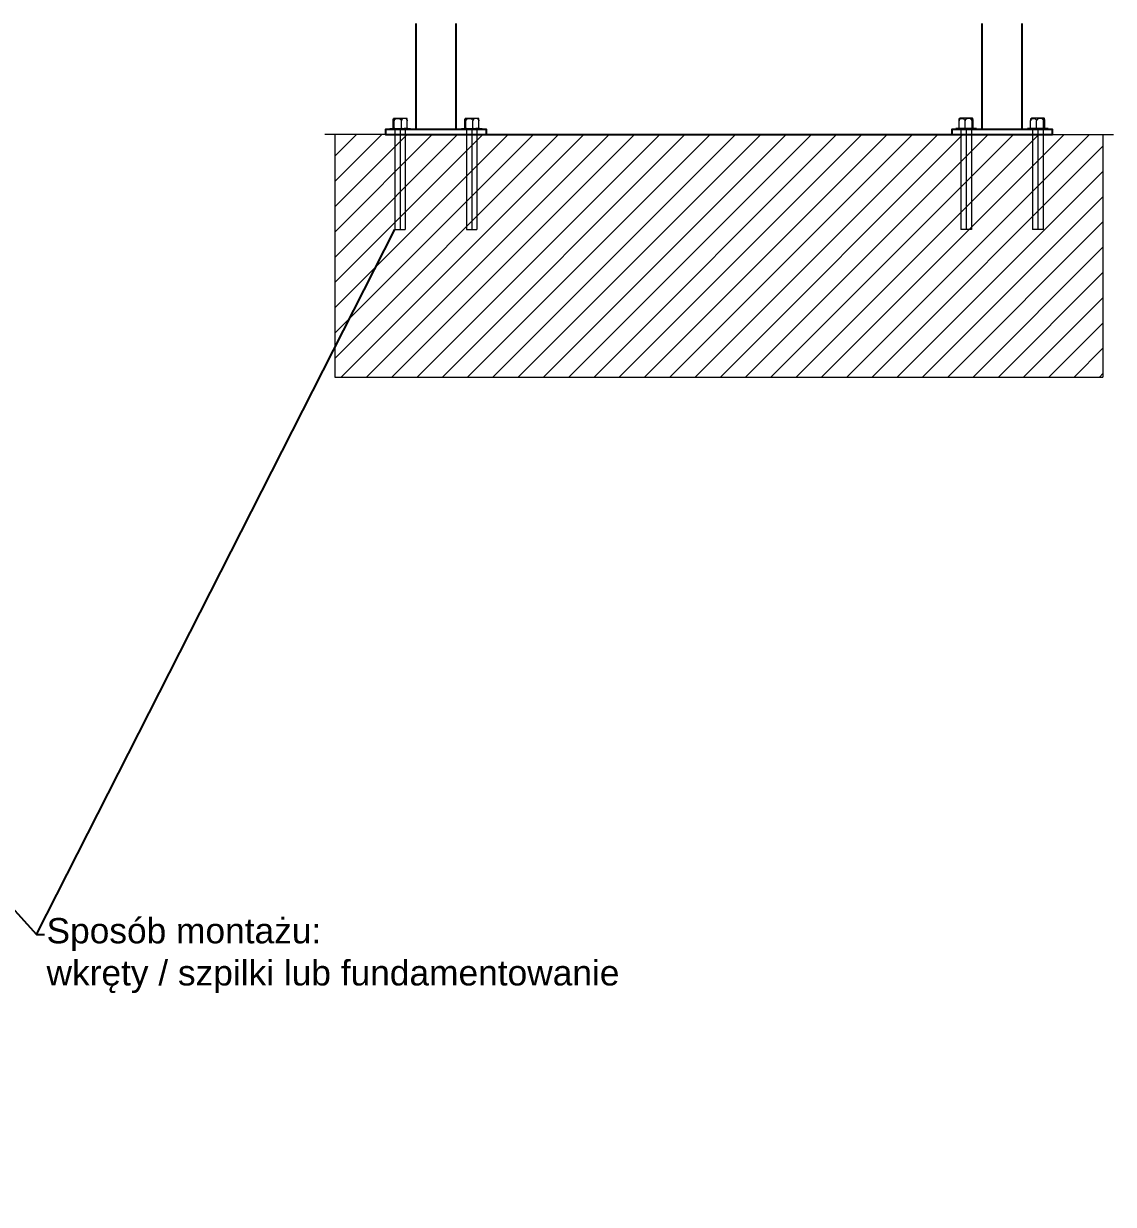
# Model space of a CAD drawing. Header units: millimetres. Extents: x 14997 to 18731, y 13743 to 19226.
# Drawn here: x 16292 to 17370, y 14587 to 15755 of the extents above; entities that cross this region are included whole.
import ezdxf
from ezdxf import colors
from ezdxf.entities.mleader import LeaderData, LeaderLine
from ezdxf.math import Vec2, Vec3

# ---------------------------------------------------------------- set-up
doc = ezdxf.new("R2010")
doc.units = ezdxf.units.MM
doc.header["$LTSCALE"] = 3
doc.layers.add('DomyÅ›lny', color=7, linetype='Continuous')
doc.layers.add('Krawędzie widoczneARTUR', color=7, linetype='Continuous', lineweight=50)
doc.layers.add('stal', color=7, linetype='Continuous', lineweight=20)
doc.styles.get("Standard").update_dxf_attribs({"font": 'arial.ttf'})

msp = doc.modelspace()

# ---------------------------------------------------------------- hatches: boundary and pattern name
at = {"lineweight": 9}
h = msp.add_hatch(dxfattribs=at)
h.set_pattern_fill('JIS_WOOD', color=256, scale=25)
h.set_pattern_definition([(45, (14208.463, 13682.062), (-12.5, 12.5), [])])
h.paths.add_polyline_path([(17165, 15645.1), (17150.3, 15645.1), (16810.3, 15645.1), (16795.6, 15645.1), (16795.6, 15645), (16785.3, 15645.1), (16785.3, 15645.1), (16730.3, 15645.1), (16600.3, 15645.1), (16600.3, 15405.1), (17360.3, 15405.1), (17360.3, 15645.1), (17230.3, 15645.1), (17175.3, 15645.1), (17175.3, 15645.1), (17165, 15645)])

# ---------------------------------------------------------------- linework, layer by layer
for p, q in [((16730.3, 15645.1), (16590.3, 15645.1)), ((16600.2, 15645.1), (16600.2, 15405.1)), ((16730.3, 15645.1), (16650.3, 15645.1)), ((16810.3, 15645.1), (16730.3, 15645.1)), ((16810.3, 15645.1), (17150.3, 15645.1)), ((17140.3, 15645.1), (17220.3, 15645.1)), ((17220.3, 15645.1), (17370.3, 15645.1)), ((17230.3, 15645.1), (17310.3, 15645.1)), ((17360, 15645.1), (17360, 15405.1)), ((16600.2, 15405.1), (17360, 15405.1))]:
    msp.add_line(p, q, dxfattribs=at)
for p, q in [((16750.2, 15645.1), (17210.4, 15645.1)), ((16304.9, 14853.8), (16659.6, 15551.1))]:
    msp.add_line(p, q)
at = {"layer": 'DomyÅ›lny'}
for p, q in [((16680.3, 15754.8), (16680.3, 15650.1)), ((16720.2, 15650.1), (16720.2, 15754.8)), ((17240.2, 15754.8), (17240.2, 15650.1)), ((17280.1, 15650.1), (17280.1, 15754.8))]:
    msp.add_line(p, q, dxfattribs=at)
for points in [[(16745.2, 15650.1, 0), (16655.4, 15650.1, 0), (16653.9, 15650.1, 0), (16652.5, 15650.1, 0), (16651.8, 15650.1, 0), (16651.1, 15650.1, 0), (16650.3, 15650.1, 0), (16650.3, 15645.1, 0), (16651.1, 15645.1, 0), (16651.8, 15645.1, 0), (16652.5, 15645.1, 0), (16653.9, 15645.1, 0), (16655.4, 15645.1, 0), (16745.2, 15645.1, 0), (16746.2, 15645.1, 0), (16747.7, 15645.1, 0), (16748.8, 15645.1, 0), (16749.5, 15645.1, 0), (16750.2, 15645.1, 0), (16750.2, 15650.1, 0), (16749.5, 15650.1, 0), (16748.8, 15650.1, 0), (16747.7, 15650.1, 0), (16746.2, 15650.1, 0)], [(17305.2, 15650.1, 0), (17215, 15650.1, 0), (17214, 15650.1, 0), (17212.5, 15650.1, 0), (17211.8, 15650.1, 0), (17210.7, 15650.1, 0), (17210.4, 15650.1, 0), (17210.4, 15645.1, 0), (17210.7, 15645.1, 0), (17211.8, 15645.1, 0), (17212.5, 15645.1, 0), (17214, 15645.1, 0), (17215, 15645.1, 0), (17305.2, 15645.1, 0), (17306.6, 15645.1, 0), (17307.7, 15645.1, 0), (17308.8, 15645.1, 0), (17309.5, 15645.1, 0), (17309.9, 15645.1, 0), (17310.2, 15645.1, 0), (17310.2, 15650.1, 0), (17309.9, 15650.1, 0), (17309.5, 15650.1, 0), (17308.8, 15650.1, 0), (17307.7, 15650.1, 0), (17306.6, 15650.1, 0)]]:
    msp.add_polyline3d(points, close=True, dxfattribs=at)
at = {"layer": 'Krawędzie widoczneARTUR', "lineweight": 9}
for p, q in [((16657.8, 15651.8), (16657.8, 15658.8)), ((16658.5, 15661.3), (16670.5, 15661.3)), ((16658.9, 15651.8), (16658.9, 15658.8)), ((16665.9, 15651.8), (16665.9, 15658.8)), ((16670.5, 15661.3), (16671, 15661.3)), ((16671.8, 15651.8), (16671.8, 15658.8)), ((16728.6, 15651.8), (16728.6, 15658.8)), ((16729.4, 15661.3), (16741.3, 15661.3)), ((16729.7, 15651.8), (16729.7, 15658.8)), ((16736.7, 15651.8), (16736.7, 15658.8)), ((16741.3, 15661.3), (16741.9, 15661.3)), ((16742.7, 15651.8), (16742.7, 15658.8)), ((17217.6, 15651.8), (17217.6, 15658.8)), ((17218.9, 15661.3), (17218.3, 15661.3)), ((17230.8, 15661.3), (17218.9, 15661.3)), ((17223.5, 15651.8), (17223.5, 15658.8)), ((17230.5, 15651.8), (17230.5, 15658.8)), ((17231.6, 15651.8), (17231.6, 15658.8)), ((17288.4, 15651.8), (17288.4, 15658.8)), ((17289.7, 15661.3), (17289.2, 15661.3)), ((17301.7, 15661.3), (17289.7, 15661.3)), ((17294.3, 15651.8), (17294.3, 15658.8)), ((17301.3, 15651.8), (17301.3, 15658.8)), ((17302.4, 15651.8), (17302.4, 15658.8)), ((16654.6, 15651.1), (16674.8, 15651.1)), ((16654.6, 15651.1), (16654.6, 15650.1)), ((16659.8, 15651.1), (16659.8, 15650.1)), ((16725.4, 15651.1), (16745.7, 15651.1)), ((16725.4, 15651.1), (16725.4, 15650.1)), ((16730.7, 15651.1), (16730.7, 15650.1)), ((17234.8, 15651.1), (17214.5, 15651.1)), ((17229.5, 15651.1), (17229.5, 15650.1)), ((17234.8, 15651.1), (17234.8, 15650.1)), ((17305.7, 15651.1), (17285.4, 15651.1)), ((17300.4, 15651.1), (17300.4, 15650.1)), ((17305.7, 15651.1), (17305.7, 15650.1))]:
    msp.add_line(p, q, dxfattribs=at)
at = {"layer": 'Krawędzie widoczneARTUR', "lineweight": 9, "flags": 128}
for points in [[(16657.8, 15658.8), (16657.8, 15659.2), (16657.8, 15659.5), (16657.8, 15659.8), (16657.9, 15660.1), (16657.9, 15660.4), (16658, 15660.6), (16658, 15660.7), (16658.1, 15660.9), (16658.1, 15661), (16658.2, 15661), (16658.3, 15661.1), (16658.3, 15661.1), (16658.4, 15661.1), (16658.4, 15661), (16658.5, 15661), (16658.5, 15660.9), (16658.6, 15660.7), (16658.7, 15660.6), (16658.7, 15660.4), (16658.7, 15660.1), (16658.8, 15659.8), (16658.8, 15659.5), (16658.8, 15659.1), (16658.9, 15658.8)], [(16658.5, 15661.3), (16658.3, 15661.1), (16658.2, 15661)], [(16658.9, 15658.8), (16659, 15659.1), (16659.2, 15659.5), (16659.4, 15659.8), (16659.6, 15660.1), (16659.9, 15660.3), (16660.2, 15660.6), (16660.5, 15660.7), (16660.9, 15660.9), (16661.2, 15660.9), (16661.6, 15661), (16662, 15661.1), (16662.3, 15661.1), (16662.7, 15661.1), (16663.1, 15661), (16663.4, 15661), (16663.8, 15660.9), (16664.2, 15660.7), (16664.5, 15660.6), (16664.8, 15660.4), (16665.1, 15660.1), (16665.3, 15659.8), (16665.6, 15659.5), (16665.7, 15659.2), (16665.9, 15658.8)], [(16671.6, 15659.4), (16671.4, 15659.7), (16671.2, 15659.9), (16671.1, 15660.2), (16670.9, 15660.4), (16670.6, 15660.5), (16670.4, 15660.7), (16670.2, 15660.8), (16669.9, 15660.9), (16669.7, 15661), (16669.4, 15661), (16669.2, 15661), (16668.9, 15661.1), (16668.7, 15661.1), (16668.4, 15661), (16668.1, 15661), (16667.9, 15661), (16667.6, 15660.9), (16667.4, 15660.8), (16667.1, 15660.6), (16666.8, 15660.4), (16666.5, 15660.1), (16666.3, 15659.7), (16666, 15659.3), (16665.9, 15658.8)], [(16671.4, 15661), (16671.2, 15661.1), (16671, 15661.3)], [(16671.8, 15658.8), (16671.8, 15658.9), (16671.8, 15659.1), (16671.7, 15659.2), (16671.7, 15659.4), (16671.7, 15659.5), (16671.7, 15659.6), (16671.7, 15659.8), (16671.7, 15659.9), (16671.7, 15660), (16671.7, 15660.1), (16671.6, 15660.2), (16671.6, 15660.3), (16671.6, 15660.4), (16671.6, 15660.5), (16671.6, 15660.6), (16671.5, 15660.6), (16671.5, 15660.7), (16671.5, 15660.8), (16671.5, 15660.8), (16671.5, 15660.9), (16671.4, 15660.9), (16671.4, 15660.9), (16671.4, 15661), (16671.4, 15661)], [(16671.6, 15659.4), (16671.6, 15659.4), (16671.6, 15659.4), (16671.6, 15659.3), (16671.6, 15659.3), (16671.6, 15659.3), (16671.6, 15659.3), (16671.6, 15659.2), (16671.6, 15659.2), (16671.6, 15659.2), (16671.7, 15659.2), (16671.7, 15659.1), (16671.7, 15659.1), (16671.7, 15659.1), (16671.7, 15659.1), (16671.7, 15659), (16671.7, 15659), (16671.7, 15659), (16671.7, 15658.9), (16671.7, 15658.9), (16671.7, 15658.9), (16671.8, 15658.9), (16671.8, 15658.8), (16671.8, 15658.8), (16671.8, 15658.8)], [(16728.6, 15658.8), (16728.7, 15659.2), (16728.7, 15659.5), (16728.7, 15659.8), (16728.8, 15660.1), (16728.8, 15660.4), (16728.9, 15660.6), (16728.9, 15660.7), (16729, 15660.9), (16729, 15661), (16729.1, 15661), (16729.1, 15661.1), (16729.2, 15661.1), (16729.3, 15661.1), (16729.3, 15661), (16729.4, 15661), (16729.4, 15660.9), (16729.5, 15660.7), (16729.5, 15660.6), (16729.6, 15660.4), (16729.6, 15660.1), (16729.7, 15659.8), (16729.7, 15659.5), (16729.7, 15659.1), (16729.7, 15658.8)], [(16729.4, 15661.3), (16729.2, 15661.1), (16729.1, 15661)], [(16729.7, 15658.8), (16729.9, 15659.1), (16730.1, 15659.5), (16730.3, 15659.8), (16730.5, 15660.1), (16730.8, 15660.3), (16731.1, 15660.6), (16731.4, 15660.7), (16731.8, 15660.9), (16732.1, 15660.9), (16732.5, 15661), (16732.9, 15661.1), (16733.2, 15661.1), (16733.6, 15661.1), (16734, 15661), (16734.3, 15661), (16734.7, 15660.9), (16735, 15660.7), (16735.4, 15660.6), (16735.7, 15660.4), (16736, 15660.1), (16736.2, 15659.8), (16736.4, 15659.5), (16736.6, 15659.2), (16736.7, 15658.8)], [(16742.4, 15659.4), (16742.3, 15659.7), (16742.1, 15659.9), (16741.9, 15660.2), (16741.7, 15660.4), (16741.5, 15660.5), (16741.3, 15660.7), (16741.1, 15660.8), (16740.8, 15660.9), (16740.6, 15661), (16740.3, 15661), (16740, 15661), (16739.8, 15661.1), (16739.5, 15661.1), (16739.3, 15661), (16739, 15661), (16738.8, 15661), (16738.5, 15660.9), (16738.3, 15660.8), (16738, 15660.6), (16737.7, 15660.4), (16737.4, 15660.1), (16737.1, 15659.7), (16736.9, 15659.3), (16736.7, 15658.8)], [(16742.2, 15661), (16742.1, 15661.1), (16741.9, 15661.3)], [(16742.7, 15658.8), (16742.6, 15658.9), (16742.6, 15659.1), (16742.6, 15659.2), (16742.6, 15659.4), (16742.6, 15659.5), (16742.6, 15659.6), (16742.6, 15659.8), (16742.6, 15659.9), (16742.5, 15660), (16742.5, 15660.1), (16742.5, 15660.2), (16742.5, 15660.3), (16742.5, 15660.4), (16742.5, 15660.5), (16742.4, 15660.6), (16742.4, 15660.6), (16742.4, 15660.7), (16742.4, 15660.8), (16742.4, 15660.8), (16742.3, 15660.9), (16742.3, 15660.9), (16742.3, 15660.9), (16742.3, 15661), (16742.2, 15661)], [(16742.4, 15659.4), (16742.4, 15659.4), (16742.5, 15659.4), (16742.5, 15659.3), (16742.5, 15659.3), (16742.5, 15659.3), (16742.5, 15659.3), (16742.5, 15659.2), (16742.5, 15659.2), (16742.5, 15659.2), (16742.5, 15659.2), (16742.5, 15659.1), (16742.6, 15659.1), (16742.6, 15659.1), (16742.6, 15659.1), (16742.6, 15659), (16742.6, 15659), (16742.6, 15659), (16742.6, 15658.9), (16742.6, 15658.9), (16742.6, 15658.9), (16742.6, 15658.9), (16742.6, 15658.8), (16742.6, 15658.8), (16742.7, 15658.8)], [(17217.6, 15658.8), (17217.6, 15658.9), (17217.6, 15659.1), (17217.6, 15659.2), (17217.6, 15659.4), (17217.6, 15659.5), (17217.6, 15659.6), (17217.6, 15659.8), (17217.6, 15659.9), (17217.7, 15660), (17217.7, 15660.1), (17217.7, 15660.2), (17217.7, 15660.3), (17217.7, 15660.4), (17217.7, 15660.5), (17217.8, 15660.6), (17217.8, 15660.6), (17217.8, 15660.7), (17217.8, 15660.8), (17217.9, 15660.8), (17217.9, 15660.9), (17217.9, 15660.9), (17217.9, 15660.9), (17217.9, 15661), (17218, 15661)], [(17217.8, 15659.4), (17217.8, 15659.4), (17217.8, 15659.4), (17217.7, 15659.3), (17217.7, 15659.3), (17217.7, 15659.3), (17217.7, 15659.3), (17217.7, 15659.2), (17217.7, 15659.2), (17217.7, 15659.2), (17217.7, 15659.2), (17217.7, 15659.1), (17217.7, 15659.1), (17217.6, 15659.1), (17217.6, 15659.1), (17217.6, 15659), (17217.6, 15659), (17217.6, 15659), (17217.6, 15658.9), (17217.6, 15658.9), (17217.6, 15658.9), (17217.6, 15658.9), (17217.6, 15658.8), (17217.6, 15658.8), (17217.6, 15658.8)], [(17217.8, 15659.4), (17217.9, 15659.7), (17218.1, 15659.9), (17218.3, 15660.2), (17218.5, 15660.4), (17218.7, 15660.5), (17218.9, 15660.7), (17219.1, 15660.8), (17219.4, 15660.9), (17219.6, 15661), (17219.9, 15661), (17220.2, 15661), (17220.4, 15661.1), (17220.7, 15661.1), (17220.9, 15661), (17221.2, 15661), (17221.4, 15661), (17221.7, 15660.9), (17221.9, 15660.8), (17222.2, 15660.6), (17222.5, 15660.4), (17222.8, 15660.1), (17223.1, 15659.7), (17223.3, 15659.3), (17223.5, 15658.8)], [(17218, 15661), (17218.1, 15661.1), (17218.3, 15661.3)], [(17230.5, 15658.8), (17230.3, 15659.1), (17230.2, 15659.5), (17229.9, 15659.8), (17229.7, 15660.1), (17229.4, 15660.3), (17229.1, 15660.6), (17228.8, 15660.7), (17228.4, 15660.9), (17228.1, 15660.9), (17227.7, 15661), (17227.4, 15661.1), (17227, 15661.1), (17226.6, 15661.1), (17226.2, 15661), (17225.9, 15661), (17225.5, 15660.9), (17225.2, 15660.7), (17224.8, 15660.6), (17224.5, 15660.4), (17224.2, 15660.1), (17224, 15659.8), (17223.8, 15659.5), (17223.6, 15659.2), (17223.5, 15658.8)], [(17231.6, 15658.8), (17231.5, 15659.2), (17231.5, 15659.5), (17231.5, 15659.8), (17231.4, 15660.1), (17231.4, 15660.4), (17231.3, 15660.6), (17231.3, 15660.7), (17231.2, 15660.9), (17231.2, 15661), (17231.1, 15661), (17231.1, 15661.1), (17231, 15661.1), (17231, 15661.1), (17230.9, 15661), (17230.8, 15661), (17230.8, 15660.9), (17230.7, 15660.7), (17230.7, 15660.6), (17230.6, 15660.4), (17230.6, 15660.1), (17230.5, 15659.8), (17230.5, 15659.5), (17230.5, 15659.1), (17230.5, 15658.8)], [(17230.8, 15661.3), (17231, 15661.1), (17231.2, 15661)], [(17288.4, 15658.8), (17288.4, 15658.9), (17288.5, 15659.1), (17288.5, 15659.2), (17288.5, 15659.4), (17288.5, 15659.5), (17288.5, 15659.6), (17288.5, 15659.8), (17288.5, 15659.9), (17288.5, 15660), (17288.6, 15660.1), (17288.6, 15660.2), (17288.6, 15660.3), (17288.6, 15660.4), (17288.6, 15660.5), (17288.6, 15660.6), (17288.7, 15660.6), (17288.7, 15660.7), (17288.7, 15660.8), (17288.7, 15660.8), (17288.8, 15660.9), (17288.8, 15660.9), (17288.8, 15660.9), (17288.8, 15661), (17288.8, 15661)], [(17288.7, 15659.4), (17288.6, 15659.4), (17288.6, 15659.4), (17288.6, 15659.3), (17288.6, 15659.3), (17288.6, 15659.3), (17288.6, 15659.3), (17288.6, 15659.2), (17288.6, 15659.2), (17288.6, 15659.2), (17288.6, 15659.2), (17288.5, 15659.1), (17288.5, 15659.1), (17288.5, 15659.1), (17288.5, 15659.1), (17288.5, 15659), (17288.5, 15659), (17288.5, 15659), (17288.5, 15658.9), (17288.5, 15658.9), (17288.5, 15658.9), (17288.5, 15658.9), (17288.4, 15658.8), (17288.4, 15658.8), (17288.4, 15658.8)], [(17288.7, 15659.4), (17288.8, 15659.7), (17289, 15659.9), (17289.1, 15660.2), (17289.3, 15660.4), (17289.6, 15660.5), (17289.8, 15660.7), (17290, 15660.8), (17290.3, 15660.9), (17290.5, 15661), (17290.8, 15661), (17291, 15661), (17291.3, 15661.1), (17291.6, 15661.1), (17291.8, 15661), (17292.1, 15661), (17292.3, 15661), (17292.6, 15660.9), (17292.8, 15660.8), (17293.1, 15660.6), (17293.4, 15660.4), (17293.7, 15660.1), (17294, 15659.7), (17294.2, 15659.3), (17294.3, 15658.8)], [(17288.8, 15661), (17289, 15661.1), (17289.2, 15661.3)], [(17301.3, 15658.8), (17301.2, 15659.1), (17301, 15659.5), (17300.8, 15659.8), (17300.6, 15660.1), (17300.3, 15660.3), (17300, 15660.6), (17299.7, 15660.7), (17299.3, 15660.9), (17299, 15660.9), (17298.6, 15661), (17298.2, 15661.1), (17297.9, 15661.1), (17297.5, 15661.1), (17297.1, 15661), (17296.8, 15661), (17296.4, 15660.9), (17296, 15660.7), (17295.7, 15660.6), (17295.4, 15660.4), (17295.1, 15660.1), (17294.9, 15659.8), (17294.6, 15659.5), (17294.5, 15659.2), (17294.3, 15658.8)], [(17302.4, 15658.8), (17302.4, 15659.2), (17302.4, 15659.5), (17302.4, 15659.8), (17302.3, 15660.1), (17302.3, 15660.4), (17302.2, 15660.6), (17302.2, 15660.7), (17302.1, 15660.9), (17302.1, 15661), (17302, 15661), (17301.9, 15661.1), (17301.9, 15661.1), (17301.8, 15661.1), (17301.8, 15661), (17301.7, 15661), (17301.7, 15660.9), (17301.6, 15660.7), (17301.6, 15660.6), (17301.5, 15660.4), (17301.5, 15660.1), (17301.4, 15659.8), (17301.4, 15659.5), (17301.4, 15659.1), (17301.3, 15658.8)], [(17301.7, 15661.3), (17301.9, 15661.1), (17302, 15661)], [(16657.8, 15651.8), (16657.8, 15651.8), (16657.8, 15651.7), (16657.8, 15651.7), (16657.8, 15651.7), (16657.8, 15651.6), (16657.8, 15651.6), (16657.8, 15651.6), (16657.8, 15651.5), (16657.8, 15651.5), (16657.8, 15651.5), (16657.8, 15651.4), (16657.8, 15651.4), (16657.8, 15651.4), (16657.8, 15651.4), (16657.8, 15651.3), (16657.8, 15651.3), (16657.8, 15651.3), (16657.9, 15651.2), (16657.9, 15651.2), (16657.9, 15651.2), (16657.9, 15651.1), (16657.9, 15651.1), (16657.9, 15651.1), (16657.9, 15651.1)], [(16658.9, 15651.8), (16658.9, 15651.8), (16658.9, 15651.7), (16658.9, 15651.7), (16658.9, 15651.7), (16658.9, 15651.6), (16658.9, 15651.6), (16658.9, 15651.6), (16658.9, 15651.5), (16658.9, 15651.5), (16658.9, 15651.5), (16658.9, 15651.4), (16658.9, 15651.4), (16658.9, 15651.4), (16658.9, 15651.4), (16658.9, 15651.3), (16658.9, 15651.3), (16658.9, 15651.3), (16658.9, 15651.2), (16658.9, 15651.2), (16659, 15651.2), (16659, 15651.1), (16659, 15651.1), (16659, 15651.1), (16659, 15651.1)], [(16665.9, 15651.8), (16665.9, 15651.8), (16665.9, 15651.7), (16665.9, 15651.7), (16665.9, 15651.7), (16665.9, 15651.6), (16665.9, 15651.6), (16665.9, 15651.6), (16665.9, 15651.5), (16665.9, 15651.5), (16665.9, 15651.5), (16665.9, 15651.4), (16665.9, 15651.4), (16665.9, 15651.4), (16665.9, 15651.4), (16665.9, 15651.3), (16665.9, 15651.3), (16665.9, 15651.3), (16665.9, 15651.2), (16665.9, 15651.2), (16665.9, 15651.2), (16665.9, 15651.1), (16665.8, 15651.1), (16665.8, 15651.1), (16665.8, 15651.1)], [(16671.8, 15651.8), (16671.8, 15651.8), (16671.8, 15651.7), (16671.8, 15651.7), (16671.8, 15651.7), (16671.8, 15651.6), (16671.8, 15651.6), (16671.8, 15651.6), (16671.8, 15651.5), (16671.8, 15651.5), (16671.7, 15651.5), (16671.7, 15651.4), (16671.7, 15651.4), (16671.7, 15651.4), (16671.7, 15651.4), (16671.7, 15651.3), (16671.7, 15651.3), (16671.7, 15651.3), (16671.7, 15651.2), (16671.7, 15651.2), (16671.7, 15651.2), (16671.7, 15651.1), (16671.6, 15651.1), (16671.6, 15651.1), (16671.6, 15651.1)], [(16728.6, 15651.8), (16728.6, 15651.8), (16728.6, 15651.7), (16728.6, 15651.7), (16728.6, 15651.7), (16728.7, 15651.6), (16728.7, 15651.6), (16728.7, 15651.6), (16728.7, 15651.5), (16728.7, 15651.5), (16728.7, 15651.5), (16728.7, 15651.4), (16728.7, 15651.4), (16728.7, 15651.4), (16728.7, 15651.4), (16728.7, 15651.3), (16728.7, 15651.3), (16728.7, 15651.3), (16728.7, 15651.2), (16728.7, 15651.2), (16728.8, 15651.2), (16728.8, 15651.1), (16728.8, 15651.1), (16728.8, 15651.1), (16728.8, 15651.1)], [(16729.7, 15651.8), (16729.7, 15651.8), (16729.7, 15651.7), (16729.7, 15651.7), (16729.7, 15651.7), (16729.8, 15651.6), (16729.8, 15651.6), (16729.8, 15651.6), (16729.8, 15651.5), (16729.8, 15651.5), (16729.8, 15651.5), (16729.8, 15651.4), (16729.8, 15651.4), (16729.8, 15651.4), (16729.8, 15651.4), (16729.8, 15651.3), (16729.8, 15651.3), (16729.8, 15651.3), (16729.8, 15651.2), (16729.8, 15651.2), (16729.8, 15651.2), (16729.8, 15651.1), (16729.9, 15651.1), (16729.9, 15651.1), (16729.9, 15651.1)], [(16736.7, 15651.8), (16736.7, 15651.8), (16736.7, 15651.7), (16736.7, 15651.7), (16736.7, 15651.7), (16736.7, 15651.6), (16736.7, 15651.6), (16736.7, 15651.6), (16736.7, 15651.5), (16736.7, 15651.5), (16736.7, 15651.5), (16736.7, 15651.4), (16736.7, 15651.4), (16736.7, 15651.4), (16736.7, 15651.4), (16736.7, 15651.3), (16736.7, 15651.3), (16736.7, 15651.3), (16736.7, 15651.2), (16736.7, 15651.2), (16736.7, 15651.2), (16736.7, 15651.1), (16736.7, 15651.1), (16736.7, 15651.1), (16736.7, 15651.1)], [(16742.7, 15651.8), (16742.7, 15651.8), (16742.7, 15651.7), (16742.6, 15651.7), (16742.6, 15651.7), (16742.6, 15651.6), (16742.6, 15651.6), (16742.6, 15651.6), (16742.6, 15651.5), (16742.6, 15651.5), (16742.6, 15651.5), (16742.6, 15651.4), (16742.6, 15651.4), (16742.6, 15651.4), (16742.6, 15651.4), (16742.6, 15651.3), (16742.6, 15651.3), (16742.6, 15651.3), (16742.6, 15651.2), (16742.6, 15651.2), (16742.5, 15651.2), (16742.5, 15651.1), (16742.5, 15651.1), (16742.5, 15651.1), (16742.5, 15651.1)], [(17217.6, 15651.8), (17217.6, 15651.8), (17217.6, 15651.7), (17217.6, 15651.7), (17217.6, 15651.7), (17217.6, 15651.6), (17217.6, 15651.6), (17217.6, 15651.6), (17217.6, 15651.5), (17217.6, 15651.5), (17217.6, 15651.5), (17217.6, 15651.4), (17217.6, 15651.4), (17217.6, 15651.4), (17217.6, 15651.4), (17217.6, 15651.3), (17217.6, 15651.3), (17217.6, 15651.3), (17217.6, 15651.2), (17217.7, 15651.2), (17217.7, 15651.2), (17217.7, 15651.1), (17217.7, 15651.1), (17217.7, 15651.1), (17217.7, 15651.1)], [(17223.5, 15651.8), (17223.5, 15651.8), (17223.5, 15651.7), (17223.5, 15651.7), (17223.5, 15651.7), (17223.5, 15651.6), (17223.5, 15651.6), (17223.5, 15651.6), (17223.5, 15651.5), (17223.5, 15651.5), (17223.5, 15651.5), (17223.5, 15651.4), (17223.5, 15651.4), (17223.5, 15651.4), (17223.5, 15651.4), (17223.5, 15651.3), (17223.5, 15651.3), (17223.5, 15651.3), (17223.5, 15651.2), (17223.5, 15651.2), (17223.5, 15651.2), (17223.5, 15651.1), (17223.5, 15651.1), (17223.5, 15651.1), (17223.5, 15651.1)], [(17230.5, 15651.8), (17230.5, 15651.8), (17230.5, 15651.7), (17230.5, 15651.7), (17230.5, 15651.7), (17230.5, 15651.6), (17230.5, 15651.6), (17230.5, 15651.6), (17230.4, 15651.5), (17230.4, 15651.5), (17230.4, 15651.5), (17230.4, 15651.4), (17230.4, 15651.4), (17230.4, 15651.4), (17230.4, 15651.4), (17230.4, 15651.3), (17230.4, 15651.3), (17230.4, 15651.3), (17230.4, 15651.2), (17230.4, 15651.2), (17230.4, 15651.2), (17230.4, 15651.1), (17230.4, 15651.1), (17230.3, 15651.1), (17230.3, 15651.1)], [(17231.6, 15651.8), (17231.6, 15651.8), (17231.6, 15651.7), (17231.6, 15651.7), (17231.6, 15651.7), (17231.6, 15651.6), (17231.6, 15651.6), (17231.5, 15651.6), (17231.5, 15651.5), (17231.5, 15651.5), (17231.5, 15651.5), (17231.5, 15651.4), (17231.5, 15651.4), (17231.5, 15651.4), (17231.5, 15651.4), (17231.5, 15651.3), (17231.5, 15651.3), (17231.5, 15651.3), (17231.5, 15651.2), (17231.5, 15651.2), (17231.5, 15651.2), (17231.4, 15651.1), (17231.4, 15651.1), (17231.4, 15651.1), (17231.4, 15651.1)], [(17288.4, 15651.8), (17288.4, 15651.8), (17288.4, 15651.7), (17288.4, 15651.7), (17288.4, 15651.7), (17288.4, 15651.6), (17288.4, 15651.6), (17288.4, 15651.6), (17288.5, 15651.5), (17288.5, 15651.5), (17288.5, 15651.5), (17288.5, 15651.4), (17288.5, 15651.4), (17288.5, 15651.4), (17288.5, 15651.4), (17288.5, 15651.3), (17288.5, 15651.3), (17288.5, 15651.3), (17288.5, 15651.2), (17288.5, 15651.2), (17288.5, 15651.2), (17288.6, 15651.1), (17288.6, 15651.1), (17288.6, 15651.1), (17288.6, 15651.1)], [(17294.3, 15651.8), (17294.3, 15651.8), (17294.3, 15651.7), (17294.3, 15651.7), (17294.3, 15651.7), (17294.3, 15651.6), (17294.3, 15651.6), (17294.3, 15651.6), (17294.3, 15651.5), (17294.3, 15651.5), (17294.3, 15651.5), (17294.3, 15651.4), (17294.3, 15651.4), (17294.3, 15651.4), (17294.3, 15651.4), (17294.3, 15651.3), (17294.3, 15651.3), (17294.3, 15651.3), (17294.4, 15651.2), (17294.4, 15651.2), (17294.4, 15651.2), (17294.4, 15651.1), (17294.4, 15651.1), (17294.4, 15651.1), (17294.4, 15651.1)], [(17301.3, 15651.8), (17301.3, 15651.8), (17301.3, 15651.7), (17301.3, 15651.7), (17301.3, 15651.7), (17301.3, 15651.6), (17301.3, 15651.6), (17301.3, 15651.6), (17301.3, 15651.5), (17301.3, 15651.5), (17301.3, 15651.5), (17301.3, 15651.4), (17301.3, 15651.4), (17301.3, 15651.4), (17301.3, 15651.4), (17301.3, 15651.3), (17301.3, 15651.3), (17301.3, 15651.3), (17301.3, 15651.2), (17301.3, 15651.2), (17301.2, 15651.2), (17301.2, 15651.1), (17301.2, 15651.1), (17301.2, 15651.1), (17301.2, 15651.1)], [(17302.4, 15651.8), (17302.4, 15651.8), (17302.4, 15651.7), (17302.4, 15651.7), (17302.4, 15651.7), (17302.4, 15651.6), (17302.4, 15651.6), (17302.4, 15651.6), (17302.4, 15651.5), (17302.4, 15651.5), (17302.4, 15651.5), (17302.4, 15651.4), (17302.4, 15651.4), (17302.4, 15651.4), (17302.4, 15651.4), (17302.4, 15651.3), (17302.4, 15651.3), (17302.4, 15651.3), (17302.4, 15651.2), (17302.3, 15651.2), (17302.3, 15651.2), (17302.3, 15651.1), (17302.3, 15651.1), (17302.3, 15651.1), (17302.3, 15651.1)]]:
    msp.add_lwpolyline(points, dxfattribs=at)
at = {"layer": 'stal', "lineweight": 9}
for p, q in [((16654.6, 15650.1), (16659.6, 15650.1)), ((16659.6, 15650.1), (16659.6, 15551.1)), ((16659.6, 15650.1), (16664.8, 15650.1)), ((16664.8, 15650.1), (16664.8, 15551)), ((16671.6, 15651.1), (16668.6, 15651.1)), ((16674.8, 15650.1), (16669.8, 15650.1)), ((16669.8, 15650.1), (16669.8, 15551)), ((16674.8, 15651.1), (16674.8, 15650.1)), ((16725.4, 15650.1), (16730.4, 15650.1)), ((16730.4, 15650.1), (16730.4, 15551.1)), ((16730.4, 15650.1), (16735.7, 15650.1)), ((16735.7, 15650.1), (16735.7, 15551)), ((16742.5, 15651.1), (16739.5, 15651.1)), ((16745.7, 15650.1), (16740.7, 15650.1)), ((16740.7, 15650.1), (16740.7, 15551)), ((16745.7, 15651.1), (16745.7, 15650.1)), ((17214.5, 15651.1), (17214.5, 15650.1)), ((17214.5, 15650.1), (17219.5, 15650.1)), ((17217.7, 15651.1), (17220.7, 15651.1)), ((17219.5, 15650.1), (17219.5, 15551)), ((17229.8, 15650.1), (17224.5, 15650.1)), ((17224.5, 15650.1), (17224.5, 15551)), ((17234.8, 15650.1), (17229.8, 15650.1)), ((17229.8, 15650.1), (17229.8, 15551.1)), ((17285.4, 15651.1), (17285.4, 15650.1)), ((17285.4, 15650.1), (17290.4, 15650.1)), ((17288.6, 15651.1), (17291.6, 15651.1)), ((17290.4, 15650.1), (17290.4, 15551)), ((17300.7, 15650.1), (17295.4, 15650.1)), ((17295.4, 15650.1), (17295.4, 15551)), ((17305.7, 15650.1), (17300.7, 15650.1)), ((17300.7, 15650.1), (17300.7, 15551.1)), ((16659.6, 15551.1), (16669.8, 15551)), ((16730.4, 15551.1), (16740.7, 15551)), ((17229.8, 15551.1), (17219.5, 15551)), ((17300.7, 15551.1), (17290.4, 15551))]:
    msp.add_line(p, q, dxfattribs=at)

# ---------------------------------------------------------------- leaders
at = {"lineweight": 15}
ml = msp.add_multileader_mtext('Standard', dxfattribs=at)
ml.set_content('Sposób montażu:\\Pwkręty / szpilki lub fundamentowanie', color=256)
ml.set_leader_properties()
ml.build(insert=Vec2(0, 0))
ctx = ml.context
ctx.base_point, ctx.char_height, ctx.plane_origin = Vec3(16312.9, 14853.8), 25, Vec3(15366.1, 14398.7)
notes = []
notes.append((ctx, [(0, (1, 1, 0), (16304.9, 14853.8), (1, 0), 8, [(0, [(16016.5, 15170.1)], 0, [])])]))
ctx.mtext.insert, ctx.mtext.flow_direction = Vec3(16314.9, 14869.9), 5
for ctx, leaders in notes:
    for number, flags, end, landing, length, lines in leaders:
        leader = LeaderData()
        leader.index, (leader.has_last_leader_line, leader.has_dogleg_vector, leader.attachment_direction) = number, flags
        leader.last_leader_point, leader.dogleg_vector, leader.dogleg_length = Vec3(end), Vec3(landing), length
        for number, points, colour, breaks in lines:
            line = LeaderLine()
            line.index, line.vertices, line.color, line.breaks = number, Vec3.list(points), colors.encode_raw_color(colour), breaks
            leader.lines.append(line)
        ctx.leaders.append(leader)

doc.saveas('drawing.dxf')
